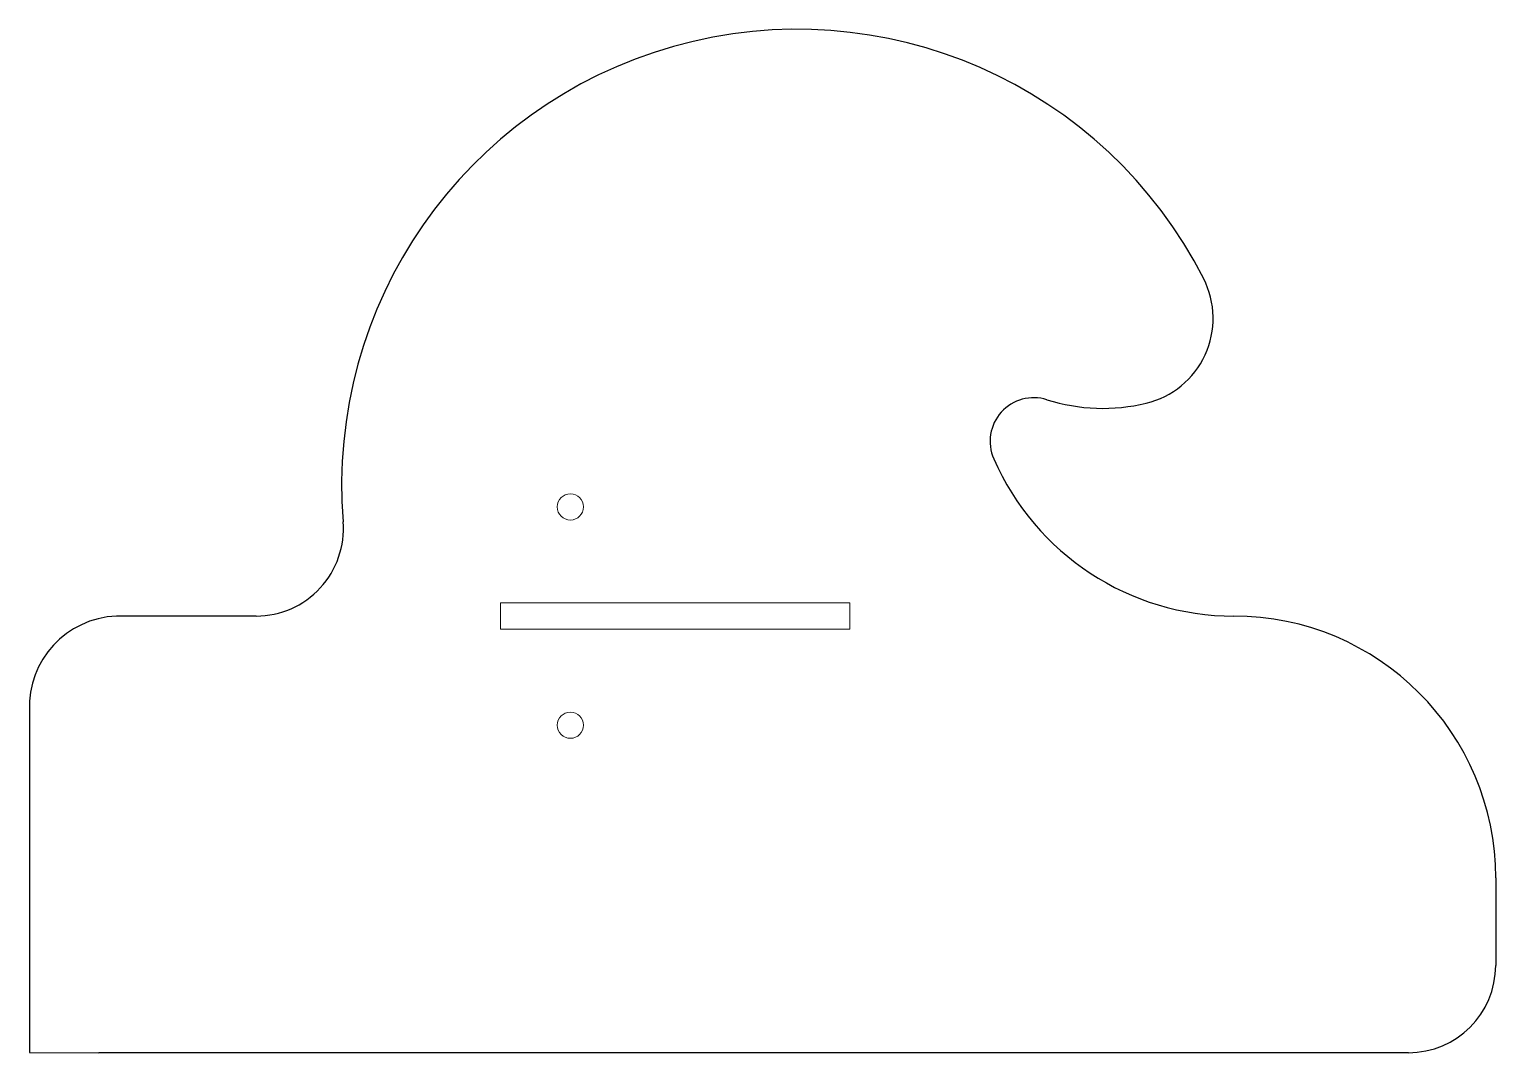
# Model space of a CAD drawing. Header units: millimetres. Extents: x -134 to 34, y -59 to 58.
import ezdxf

# ---------------------------------------------------------------- set-up
doc = ezdxf.new("R2010")
doc.units = ezdxf.units.MM

msp = doc.modelspace()

# ---------------------------------------------------------------- linework, layer by layer
at = {"color": 7, "linetype": 'Continuous', "lineweight": 15}
for p, q in [((-80.3, -10.52), (-80.3, -7.52)), ((-80.3, -7.52), (-40.3, -7.52)), ((-40.3, -7.52), (-40.3, -10.52)), ((-124.3, -9.02), (-108.3, -9.02)), ((-40.3, -10.52), (-80.3, -10.52)), ((-134.27, -59.02), (-134.27, -19.82)), ((33.7, -39.02), (33.7, -49.03)), ((-126.3, -59.03), (-134.27, -59.02)), ((23.7, -59.03), (-126.3, -59.03))]:
    msp.add_line(p, q, dxfattribs=at)
at = {"color": 7, "linetype": 'Continuous'}
for p, q in [((-108.3, -9.02), (-124.3, -9.02)), ((-134.27, -19.82), (-134.27, -59.02)), ((33.7, -39.02), (33.7, -49.03)), ((-134.27, -59.02), (-126.3, -59.03)), ((23.7, -59.03), (-126.3, -59.03))]:
    msp.add_line(p, q, dxfattribs=at)
at = {"color": 7, "linetype": 'Continuous', "lineweight": 15}
for centre in [(-72.3, 3.48), (-72.3, -21.52)]:
    msp.add_circle(centre, 1.5, dxfattribs=at)
at = {"color": 7, "linetype": 'Continuous'}
for centre, radius, start, end in [((-46.3, 5.98), 52.2, 26.911, 184.6106), ((-8.67, 25.08), 10, 283.5705, 26.911), ((-19.22, 10.99), 5, 72.4191, 203.5481), ((-11.3, 35.98), 21.21, 252.4191, 283.5705), ((3.7, 20.98), 30, 203.5481, 270), ((-108.3, 0.98), 10, 270, 4.6106), ((-123.89, -19.41), 10.39, 92.3014, 182.2889), ((3.7, -39.02), 30, 0, 90), ((23.7, -49.03), 10, 270, 359.999)]:
    msp.add_arc(centre, radius, start, end, dxfattribs=at)
at = {"color": 7, "linetype": 'Continuous', "lineweight": 15}
for centre, radius, start, end in [((-46.3, 5.98), 52.2, 26.911, 184.6106), ((-8.67, 25.08), 10, 283.5705, 26.911), ((-19.22, 10.99), 5, 72.4191, 203.5481), ((-11.3, 35.98), 21.21, 252.4191, 283.5705), ((3.7, 20.98), 30, 203.5481, 270), ((-108.3, 0.98), 10, 270, 4.6106), ((-123.89, -19.41), 10.39, 92.3014, 182.2889), ((3.7, -39.02), 30, 0, 90), ((23.7, -49.03), 10, 270, 359.999)]:
    msp.add_arc(centre, radius, start, end, dxfattribs=at)

doc.saveas('drawing.dxf')
